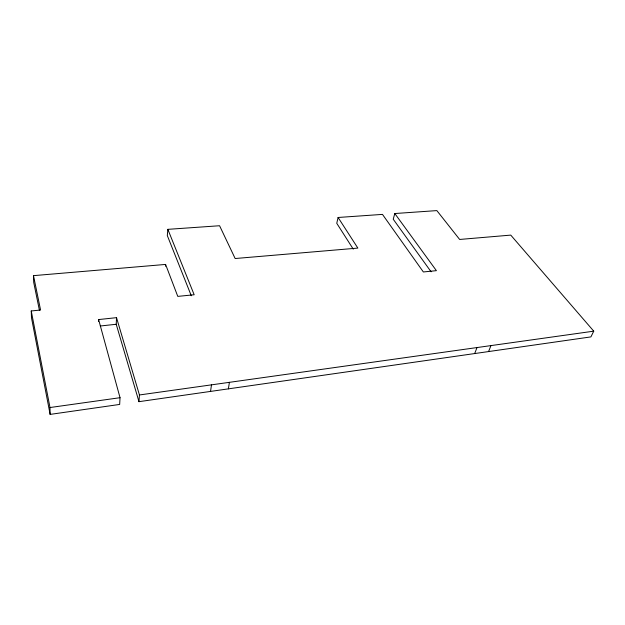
<?xml version="1.0" encoding="UTF-8"?>
<svg xmlns="http://www.w3.org/2000/svg" width="625" height="625" viewBox="0 0 625 625"><rect width="100%" height="100%" fill="white"/><g stroke="black" fill="none" stroke-linecap="round" stroke-linejoin="round"><path stroke-width="0.94" d="M98.562 321.461L98.617 319.562L116.523 317.664L139.445 394.969L138.969 401.672L590.906 336.898L593.75 331.164L510.758 235.109L459.648 239.453L436.852 210.602L394.805 213.531L393.227 219.211L431.094 271.789M138.969 401.672L116.227 324.266L116.523 317.664M98.617 319.562L120.031 397.695L119.672 404.43L50.125 414.398L31.477 317.711L31.25 310.961L40.57 310.031L33.492 275.648L165.594 264.43L177.773 296.383L194.172 294.758L167.852 229.344L219.57 225.734L235.156 258.523L357.859 248.094L338.094 217.477L382.469 214.391L423.352 271.961L436.406 270.664L394.805 213.531M167.852 229.344L167.312 235.562L191.289 295.758M165.438 266.242L165.594 264.43M210.547 391.414L211.484 384.852M228.367 388.859L229.414 382.336M338.094 217.477L336.758 223.297L353.266 249.156M474.672 353.555L477.023 347.555M488.555 351.57L490.969 345.594M50.125 414.398L50 407.531L120.031 397.695M139.445 394.969L593.75 331.164M100.297 326L116.227 324.266M39.406 310.242L33.695 282.305L33.492 275.648M31.25 310.961L50 407.531"/></g></svg>
